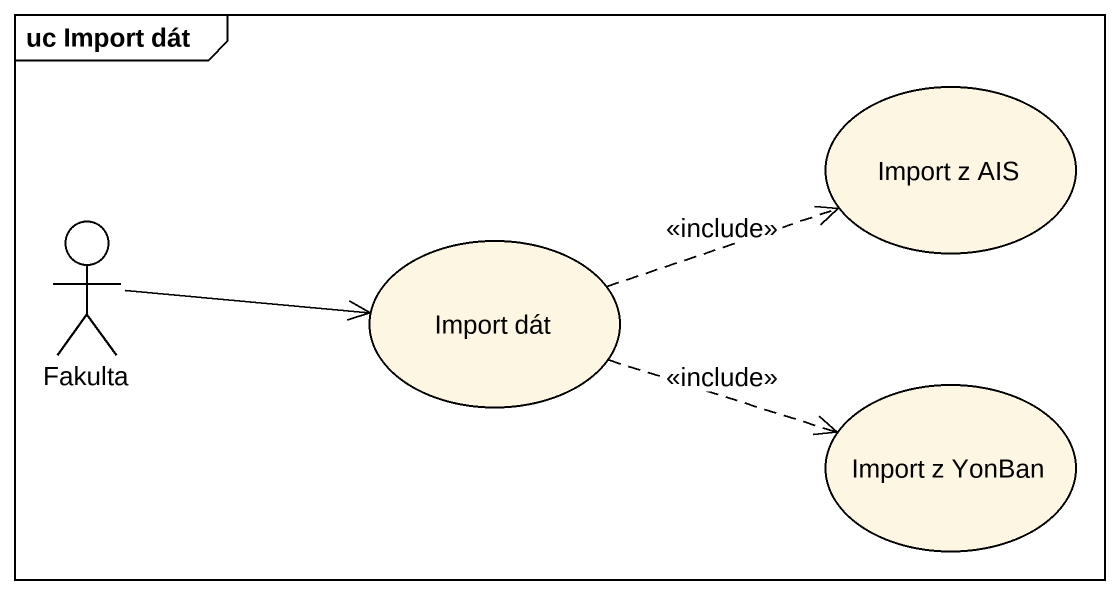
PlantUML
@startuml
mainframe uc Import dát
usecase "Import z AIS" as Import_z_AIS
actor Fakulta
usecase "Import dát" as Import_dát
usecase "Import z YonBan" as Import_z_YonBan
Fakulta -right-> Import_dát
Import_dát .right.> Import_z_AIS : <<include>>
Import_dát .right.> Import_z_YonBan : <<include>>
@enduml
